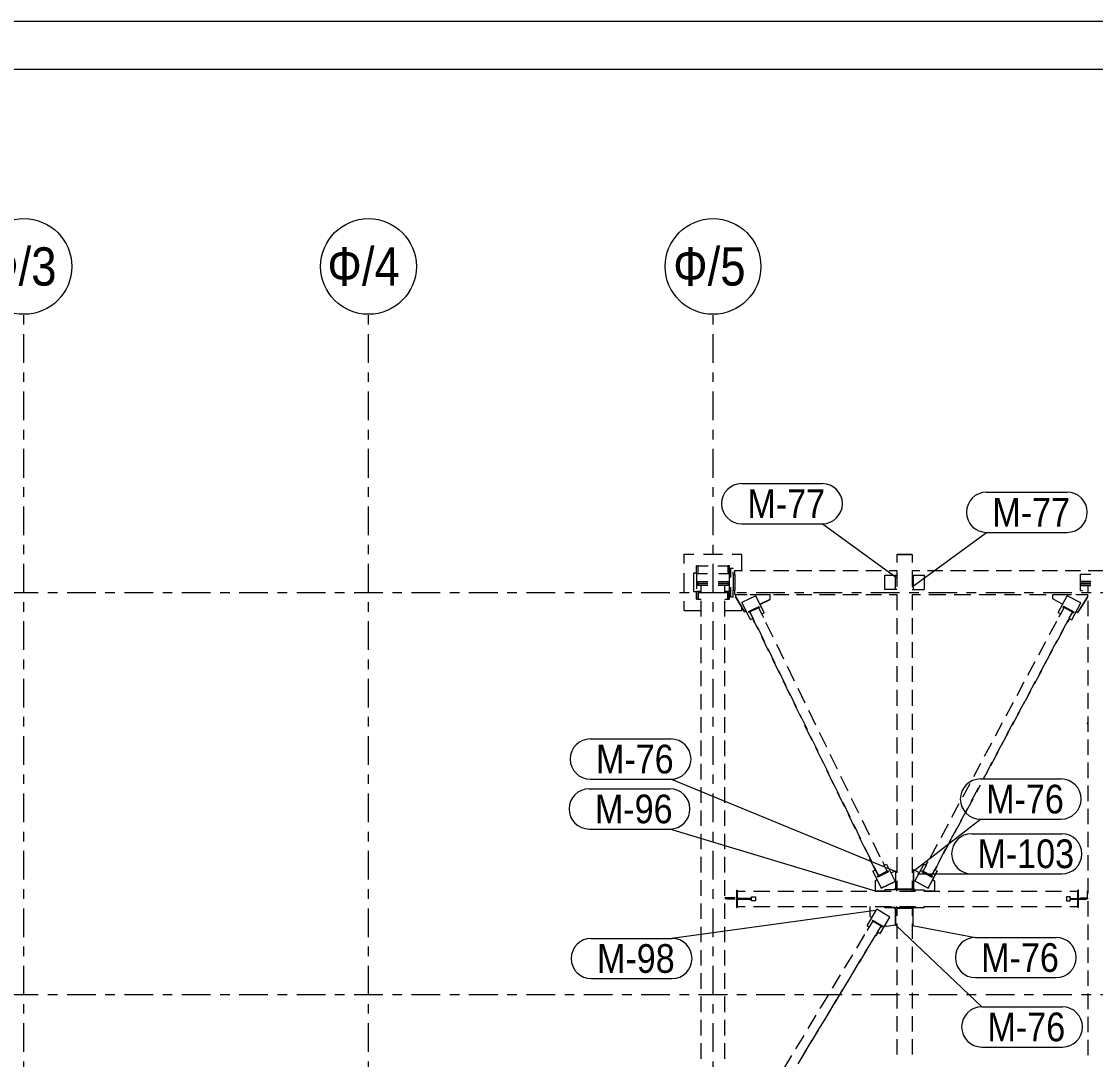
# Model space of a CAD drawing. Header units: millimetres. Extents: x -59 to 782, y -222 to 372.
# Drawn here: x 89.7 to 202, y 263.2 to 371.7 of the extents above; entities that cross this region are included whole.
import ezdxf

# ---------------------------------------------------------------- set-up
doc = ezdxf.new("R2010")
doc.units = ezdxf.units.MM
doc.linetypes.add('XKITLINE00', pattern=[0])
doc.linetypes.add('XKITLINE03', pattern=[6, 3, -1, 1, -1])
for name, color, linetype, lineweight in [('DrawingSheet', 5, 'Continuous', 0), ('Part', 2, 'Continuous', 0), ('PartMark', 3, 'Continuous', 0), ('S-GRID', 1, 'Continuous', 0)]:
    doc.layers.add(name, color=color, linetype=linetype, lineweight=lineweight)
doc.styles.add('GOST type A', font='ARIAL.TTF')

msp = doc.modelspace()

# ---------------------------------------------------------------- linework, layer by layer
at = {"layer": 'DrawingSheet', "linetype": 'XKITLINE00', "lineweight": 0}
for p, q in [((781.85, 371.67), (-59.15, 371.67)), ((776.85, 366.67), (-39.15, 366.67))]:
    msp.add_line(p, q, dxfattribs=at)
at = {"layer": 'Part', "linetype": 'XKITLINE00', "lineweight": 0}
for p, q in [((159, 315.02), (159, 316)), ((159, 316), (160, 316)), ((161, 316), (163, 316)), ((164, 316), (165, 316)), ((165, 314.31), (165, 316)), ((181.2, 315.97), (182.8, 315.97)), ((181.2, 315.97), (181.2, 315.14)), ((181.24, 315.98), (181.24, 316.01)), ((181.24, 316.01), (182.76, 316.01)), ((181.24, 315.97), (181.24, 316.01)), ((181.24, 315.97), (181.24, 315.98)), ((182.76, 315.97), (182.76, 316.01)), ((182.8, 315.97), (182.8, 315.14)), ((160.44, 314.8), (160.29, 314.8)), ((160.29, 313.96), (160.29, 314.8)), ((160.44, 313.96), (160.44, 314.8)), ((160.45, 313.96), (160.45, 314.8)), ((160.45, 314.8), (161.48, 314.8)), ((162.52, 314.8), (163.55, 314.8)), ((163.55, 314.8), (163.55, 313.96)), ((163.71, 314.8), (163.56, 314.8)), ((163.56, 314.8), (163.56, 313.96)), ((163.71, 313.96), (163.71, 314.8)), ((163.82, 314.56), (163.82, 313.56)), ((163.82, 314.56), (164.12, 314.56)), ((164.28, 314.31), (165.09, 314.31)), ((164.28, 313.86), (164.28, 314.31)), ((165.89, 314.31), (167.5, 314.31)), ((168.31, 314.31), (169.92, 314.31)), ((170.73, 314.31), (172.34, 314.31)), ((173.14, 314.31), (174.75, 314.31)), ((175.56, 314.31), (177.17, 314.31)), ((177.98, 314.31), (179.59, 314.31)), ((180.4, 314.31), (181.2, 314.31)), ((181.2, 314.31), (181.2, 312.64)), ((182.8, 314.31), (183.6, 314.31)), ((182.8, 314.31), (182.8, 312.64)), ((184.4, 314.31), (186, 314.31)), ((186.8, 314.31), (188.4, 314.31)), ((189.2, 314.31), (190.8, 314.31)), ((191.6, 314.31), (193.2, 314.31)), ((194, 314.31), (195.6, 314.31)), ((196.4, 314.31), (198, 314.31)), ((198.8, 314.31), (200.4, 314.31)), ((201.2, 314.31), (202.8, 314.31)), ((159, 312.08), (159, 314.04)), ((159.99, 314.06), (160.29, 314.06)), ((159.99, 312.06), (159.99, 314.06)), ((161.43, 313.96), (160.29, 313.96)), ((160.29, 313.96), (160.29, 312.37)), ((160.4, 312.98), (160.4, 313.14)), ((160.4, 313.14), (161.47, 313.14)), ((162.53, 313.14), (163.6, 313.14)), ((163.71, 313.96), (162.57, 313.96)), ((163.6, 312.98), (163.6, 313.14)), ((163.71, 314.06), (163.82, 314.06)), ((163.71, 312.16), (163.71, 313.96)), ((164.12, 313.86), (164.12, 314.15)), ((164.12, 313.86), (164.12, 312.26)), ((164.12, 313.86), (164.28, 313.86)), ((164.28, 313.86), (164.28, 312.26)), ((179.95, 312.31), (179.95, 313.81)), ((179.95, 313.81), (181.2, 313.81)), ((181.08, 312.31), (181.08, 313.81)), ((182.8, 313.81), (182.92, 313.81)), ((182.92, 313.81), (182.92, 312.31)), ((182.92, 313.81), (184.05, 313.81)), ((184.05, 313.81), (184.05, 312.31)), ((200.4, 313.91), (201.47, 313.91)), ((200.4, 313.14), (200.4, 313.91)), ((200.4, 312.98), (200.4, 313.14)), ((201.47, 313.14), (200.4, 313.14)), ((160.29, 312.06), (159.99, 312.06)), ((160.29, 312.16), (160.75, 312.16)), ((160.29, 311.32), (160.29, 312.16)), ((160.4, 312.98), (161.47, 312.98)), ((161.47, 312.9), (160.4, 312.9)), ((160.4, 312.9), (160.4, 312.74)), ((161.47, 312.74), (160.4, 312.74)), ((160.44, 311.32), (160.44, 312.16)), ((160.45, 312.16), (160.45, 311.32)), ((160.75, 311.93), (160.75, 312.74)), ((162.53, 312.98), (163.6, 312.98)), ((163.6, 312.9), (162.53, 312.9)), ((163.6, 312.74), (162.53, 312.74)), ((163.25, 311.93), (163.25, 312.74)), ((163.25, 312.16), (163.71, 312.16)), ((163.55, 311.32), (163.55, 312.16)), ((163.56, 312.16), (163.56, 311.32)), ((163.6, 312.9), (163.6, 312.74)), ((163.71, 311.32), (163.71, 312.16)), ((163.71, 312.06), (163.82, 312.06)), ((163.82, 312.56), (163.82, 311.56)), ((164.12, 311.56), (164.12, 312.26)), ((164.12, 312.26), (164.28, 312.26)), ((164.28, 311.81), (164.28, 312.26)), ((181.2, 312.31), (179.95, 312.31)), ((182.8, 312.31), (182.92, 312.31)), ((182.92, 312.31), (184.05, 312.31)), ((201.47, 312.98), (200.4, 312.98)), ((200.4, 312.9), (200.4, 312.98)), ((200.4, 312.74), (200.4, 312.9)), ((200.4, 312.9), (201.47, 312.9)), ((200.4, 312.74), (201.47, 312.74)), ((200.4, 312.21), (200.4, 312.74)), ((200.4, 312.21), (200.61, 312.21)), ((201.2, 311.94), (201.2, 312.74)), ((159, 310.12), (159, 311.1)), ((160.29, 311.32), (160.44, 311.32)), ((160.45, 311.32), (160.75, 311.32)), ((160.75, 309.5), (160.75, 311.12)), ((163.25, 311.32), (163.55, 311.32)), ((163.25, 309.5), (163.25, 311.12)), ((163.56, 311.32), (163.71, 311.32)), ((163.82, 311.56), (164.12, 311.56)), ((164.28, 311.81), (165.09, 311.81)), ((164.39, 311.51), (164.39, 311.81)), ((164.39, 311.81), (165.58, 311.81)), ((164.39, 311.51), (165.28, 309.97)), ((164.39, 311.51), (164.39, 311.51)), ((165.28, 309.98), (164.39, 311.51)), ((166.46, 311.67), (165.02, 310.97)), ((165.9, 309.18), (165.02, 310.97)), ((165.02, 310.97), (165.02, 310.96)), ((165.9, 309.17), (165.02, 310.96)), ((165.89, 311.81), (167.5, 311.81)), ((167.33, 309.87), (166.46, 311.67)), ((166.78, 311.81), (167.98, 311.81)), ((166.9, 310.77), (167.98, 311.29)), ((166.9, 310.76), (167.98, 311.28)), ((167.98, 311.29), (167.98, 311.81)), ((167.98, 311.28), (167.98, 311.29)), ((168.31, 311.81), (169.92, 311.81)), ((170.73, 311.81), (172.34, 311.81)), ((173.14, 311.81), (174.75, 311.81)), ((175.56, 311.81), (177.17, 311.81)), ((177.98, 311.81), (179.59, 311.81)), ((180.4, 311.81), (181.2, 311.81)), ((181.2, 311.81), (181.2, 310.15)), ((182.8, 311.81), (183.68, 311.81)), ((182.8, 311.81), (182.8, 310.15)), ((184.55, 311.81), (186.31, 311.81)), ((187.18, 311.81), (188.93, 311.81)), ((189.81, 311.81), (191.56, 311.81)), ((192.44, 311.81), (194.19, 311.81)), ((195.07, 311.81), (196.82, 311.81)), ((197.49, 311.35), (197.49, 311.81)), ((197.49, 311.81), (198.7, 311.81)), ((197.49, 311.34), (197.49, 311.35)), ((197.49, 311.35), (198.54, 310.78)), ((197.49, 311.34), (198.54, 310.78)), ((197.7, 311.81), (199.45, 311.81)), ((198.07, 309.91), (199.02, 311.67)), ((200.43, 310.92), (199.02, 311.67)), ((199.49, 309.16), (200.43, 310.92)), ((199.49, 309.15), (200.43, 310.91)), ((199.92, 311.81), (201.14, 311.81)), ((200.13, 309.93), (201.14, 311.51)), ((201.14, 311.51), (200.13, 309.94)), ((200.32, 311.81), (201.2, 311.81)), ((200.43, 310.91), (200.43, 310.92)), ((201.14, 311.81), (201.14, 311.51)), ((201.14, 311.51), (201.14, 311.51)), ((201.2, 309.52), (201.2, 311.13)), ((159, 310.12), (160.75, 310.12)), ((163.25, 310.12), (165, 310.12)), ((165, 310.12), (165, 310.45)), ((165.28, 309.98), (165.46, 310.07)), ((165.28, 309.97), (165.46, 310.06)), ((165.28, 309.97), (165.28, 309.98)), ((165.72, 310.02), (166.81, 310.54)), ((165.72, 310.02), (165.72, 309.98)), ((165.72, 310.02), (165.76, 309.94)), ((165.72, 309.98), (165.76, 309.91)), ((165.76, 309.94), (166.84, 310.47)), ((165.76, 309.91), (165.85, 309.95)), ((165.76, 309.91), (165.76, 309.94)), ((165.85, 309.98), (166.75, 310.42)), ((165.85, 309.95), (165.85, 309.98)), ((165.85, 309.98), (166.22, 309.22)), ((166.16, 309.31), (165.85, 309.95)), ((166.75, 310.42), (167.12, 309.65)), ((166.76, 310.39), (166.84, 310.43)), ((166.81, 310.54), (166.84, 310.47)), ((166.84, 310.47), (166.84, 310.43)), ((167.07, 309.76), (167.1, 309.77)), ((167.28, 309.41), (167.1, 309.77)), ((167.11, 309.76), (167.33, 309.87)), ((167.11, 309.76), (167.33, 309.87)), ((167.33, 309.87), (167.33, 309.87)), ((198.07, 309.91), (198.3, 309.79)), ((198.07, 309.9), (198.07, 309.91)), ((198.07, 309.9), (198.3, 309.78)), ((198.3, 309.8), (198.12, 309.44)), ((198.3, 309.72), (198.68, 310.43)), ((198.3, 309.8), (198.33, 309.78)), ((198.62, 310.56), (198.59, 310.49)), ((198.59, 310.49), (199.65, 309.92)), ((198.59, 310.45), (198.59, 310.49)), ((198.59, 310.45), (198.67, 310.41)), ((198.62, 310.56), (199.69, 309.99)), ((199.56, 309.96), (198.68, 310.43)), ((199.23, 309.31), (199.56, 309.93)), ((199.48, 309.81), (199.56, 309.96)), ((199.56, 309.93), (199.56, 309.96)), ((199.56, 309.93), (199.65, 309.88)), ((199.65, 309.92), (199.69, 309.99)), ((199.65, 309.88), (199.69, 309.95)), ((199.65, 309.92), (199.65, 309.88)), ((199.69, 309.99), (199.69, 309.95)), ((199.95, 310.03), (200.13, 309.93)), ((199.96, 310.03), (200.13, 309.94)), ((200.13, 309.93), (200.13, 309.94)), ((160.75, 307.07), (160.75, 308.69)), ((163.25, 307.07), (163.25, 308.69)), ((165.9, 309.18), (166.13, 309.29)), ((165.9, 309.17), (166.13, 309.28)), ((165.9, 309.17), (165.9, 309.18)), ((166.13, 309.3), (166.17, 309.32)), ((166.13, 309.3), (166.3, 308.94)), ((166.13, 309.27), (166.13, 309.3)), ((166.13, 309.27), (166.3, 308.91)), ((166.34, 308.96), (166.17, 309.32)), ((166.3, 308.94), (166.34, 308.96)), ((166.3, 308.91), (166.3, 308.94)), ((166.3, 308.91), (166.34, 308.93)), ((166.71, 308.15), (166.33, 308.93)), ((166.34, 308.93), (166.34, 308.96)), ((167.25, 309.4), (167.28, 309.41)), ((167.26, 309.38), (167.28, 309.39)), ((167.28, 309.39), (167.28, 309.41)), ((167.5, 308.89), (168.24, 307.36)), ((181.2, 309.31), (181.2, 307.65)), ((182.8, 309.31), (182.8, 307.65)), ((197.17, 307.6), (197.92, 309.02)), ((198.12, 309.44), (198.12, 309.42)), ((198.12, 309.44), (198.14, 309.43)), ((198.12, 309.42), (198.13, 309.41)), ((198.35, 307.69), (199.1, 309.1)), ((198.99, 308.84), (199.04, 308.92)), ((199.22, 309.31), (199.03, 308.96)), ((199.03, 308.96), (199.03, 308.93)), ((199.03, 308.96), (199.07, 308.94)), ((199.03, 308.93), (199.07, 308.91)), ((199.07, 308.94), (199.26, 309.29)), ((199.26, 309.26), (199.07, 308.91)), ((199.07, 308.91), (199.07, 308.94)), ((199.22, 309.31), (199.26, 309.29)), ((199.26, 309.29), (199.26, 309.26)), ((199.26, 309.28), (199.49, 309.16)), ((199.26, 309.27), (199.49, 309.15)), ((199.49, 309.15), (199.49, 309.16)), ((201.2, 307.11), (201.2, 308.72)), ((166.6, 308.45), (167.34, 306.92)), ((197.86, 306.71), (198.61, 308.13)), ((167.84, 305.83), (167.09, 307.38)), ((168.62, 306.59), (169.36, 305.06)), ((181.2, 306.82), (181.2, 305.16)), ((182.8, 306.82), (182.8, 305.16)), ((196.03, 305.49), (196.79, 306.9)), ((197.21, 305.57), (197.97, 306.98)), ((160.75, 304.63), (160.75, 306.26)), ((163.25, 304.63), (163.25, 306.26)), ((167.72, 306.15), (168.46, 304.62)), ((196.72, 304.58), (197.48, 306)), ((201.2, 304.69), (201.2, 306.3)), ((168.97, 303.51), (168.22, 305.06)), ((169.74, 304.29), (170.48, 302.76)), ((181.2, 304.32), (181.2, 302.66)), ((182.8, 304.32), (182.8, 302.66)), ((194.9, 303.37), (195.66, 304.78)), ((196.08, 303.45), (196.84, 304.87)), ((160.75, 302.2), (160.75, 303.82)), ((163.25, 302.2), (163.25, 303.82)), ((168.84, 303.86), (169.58, 302.33)), ((195.58, 302.45), (196.34, 303.87)), ((201.2, 302.28), (201.2, 303.89)), ((170.1, 301.19), (169.35, 302.74)), ((170.86, 302), (171.6, 300.47)), ((193.77, 301.25), (194.52, 302.66)), ((194.95, 301.33), (195.7, 302.75)), ((160.75, 299.77), (160.75, 301.39)), ((163.25, 299.77), (163.25, 301.39)), ((169.96, 301.56), (170.7, 300.03)), ((181.2, 301.83), (181.2, 300.16)), ((182.8, 301.83), (182.8, 300.16)), ((194.44, 300.32), (195.2, 301.74)), ((201.2, 299.86), (201.2, 301.47)), ((171.24, 298.87), (170.48, 300.42)), ((171.97, 299.7), (172.72, 298.17)), ((192.64, 299.13), (193.39, 300.54)), ((193.82, 299.21), (194.57, 300.63)), ((160.75, 297.34), (160.75, 298.96)), ((163.25, 297.34), (163.25, 298.96)), ((171.08, 299.26), (171.82, 297.73)), ((181.2, 299.33), (181.2, 297.67)), ((182.8, 299.33), (182.8, 297.67)), ((193.3, 298.18), (194.06, 299.61)), ((201.2, 297.45), (201.2, 299.06)), ((172.37, 296.55), (171.61, 298.1)), ((173.09, 297.4), (173.84, 295.87)), ((191.5, 297.01), (192.26, 298.42)), ((192.16, 296.05), (192.92, 297.47)), ((192.68, 297.1), (193.44, 298.51)), ((201.1, 298.4), (201.2, 298.4)), ((201.1, 298.4), (201.1, 298.32)), ((201.1, 298.32), (201.2, 298.32)), ((160.75, 294.91), (160.75, 296.53)), ((163.25, 294.91), (163.25, 296.53)), ((172.19, 296.97), (172.94, 295.44)), ((181.2, 296.84), (181.2, 295.17)), ((182.8, 296.84), (182.8, 295.17)), ((190.37, 294.89), (191.12, 296.3)), ((191.55, 294.98), (192.3, 296.39)), ((201.2, 295.04), (201.2, 296.65)), ((173.5, 294.23), (172.74, 295.77)), ((191.02, 293.92), (191.78, 295.34)), ((160.75, 292.48), (160.75, 294.1)), ((163.25, 292.48), (163.25, 294.1)), ((173.31, 294.67), (174.06, 293.14)), ((174.21, 295.11), (174.96, 293.58)), ((181.2, 294.34), (181.2, 292.68)), ((182.8, 294.34), (182.8, 292.68)), ((189.24, 292.77), (189.99, 294.18)), ((190.42, 292.86), (191.17, 294.27)), ((201.2, 292.62), (201.2, 294.23)), ((174.63, 291.9), (173.88, 293.45)), ((190.27, 292.52), (190.64, 293.21)), ((174.43, 292.37), (175.18, 290.84)), ((175.33, 292.81), (176.08, 291.28)), ((181.2, 291.85), (181.2, 290.18)), ((182.8, 291.85), (182.8, 290.18)), ((188.1, 290.65), (188.86, 292.06)), ((189.55, 291.17), (189.94, 291.9)), ((201.2, 290.21), (201.2, 291.82)), ((160.75, 290.04), (160.75, 291.66)), ((163.25, 290.04), (163.25, 291.66)), ((175.76, 289.58), (175.01, 291.13)), ((188.99, 290.18), (189.74, 291.59)), ((175.55, 290.08), (176.3, 288.55)), ((176.45, 290.51), (177.2, 288.98)), ((186.97, 288.53), (187.73, 289.94)), ((188.41, 289.04), (189.17, 290.46)), ((160.75, 287.61), (160.75, 289.23)), ((163.25, 287.61), (163.25, 289.23)), ((176.89, 287.26), (176.14, 288.81)), ((181.2, 289.35), (181.2, 287.69)), ((182.8, 289.35), (182.8, 287.69)), ((187.85, 288.06), (188.61, 289.47)), ((201.2, 287.79), (201.2, 289.4)), ((176.67, 287.78), (177.42, 286.25)), ((177.57, 288.22), (178.32, 286.69)), ((185.84, 286.41), (186.59, 287.83)), ((186.72, 285.94), (187.48, 287.36)), ((187.27, 286.91), (188.03, 288.33)), ((160.75, 285.18), (160.75, 286.8)), ((163.25, 285.18), (163.25, 286.8)), ((178.03, 284.94), (177.27, 286.49)), ((181.2, 286.85), (181.2, 285.19)), ((182.8, 286.85), (182.8, 285.19)), ((186.13, 284.78), (186.89, 286.2)), ((201.2, 285.38), (201.2, 286.99)), ((177.79, 285.48), (178.54, 283.95)), ((178.69, 285.92), (179.44, 284.39)), ((184.7, 284.29), (185.46, 285.71)), ((185.59, 283.82), (186.34, 285.24)), ((160.75, 282.75), (160.75, 284.37)), ((163.25, 282.75), (163.25, 284.37)), ((178.78, 283.39), (178.4, 284.17)), ((181.2, 284.36), (181.2, 282.7)), ((182.8, 284.36), (182.8, 282.7)), ((185.37, 283.36), (185.75, 284.07)), ((201.2, 282.96), (201.2, 284.57)), ((178.7, 282.9), (178.97, 283.03)), ((178.7, 282.9), (178.7, 282.9)), ((178.7, 282.9), (179.58, 281.1)), ((178.7, 282.9), (179.58, 281.11)), ((178.8, 283.4), (178.76, 283.38)), ((178.76, 283.36), (178.76, 283.38)), ((178.76, 283.38), (178.94, 283.03)), ((178.93, 283.01), (178.76, 283.36)), ((178.97, 283.04), (178.8, 283.4)), ((178.91, 283.19), (179.29, 282.42)), ((178.97, 283.04), (178.94, 283.03)), ((178.94, 283.03), (178.94, 283.02)), ((178.97, 283.03), (178.97, 283.04)), ((179.27, 282.42), (178.97, 283.03)), ((180.28, 282.91), (179.19, 282.38)), ((180.32, 282.83), (179.23, 282.31)), ((179.73, 283.86), (179.7, 283.84)), ((179.91, 283.5), (179.73, 283.86)), ((179.81, 283.62), (180.18, 282.86)), ((179.88, 283.48), (180.14, 283.6)), ((179.91, 283.5), (179.88, 283.48)), ((179.91, 283.49), (179.91, 283.5)), ((180.14, 283.6), (181.02, 281.81)), ((180.32, 282.83), (180.28, 282.91)), ((180.32, 282.8), (180.32, 282.83)), ((180.58, 282.7), (181.06, 282.93)), ((181.06, 282.93), (181.06, 281.1)), ((182.94, 283.06), (182.94, 281.09)), ((182.94, 283.06), (183.55, 282.74)), ((184.02, 283.62), (183.08, 281.86)), ((183.82, 282.86), (183.85, 282.93)), ((184.88, 282.29), (183.82, 282.86)), ((183.82, 282.86), (183.82, 282.82)), ((183.82, 282.82), (184.88, 282.26)), ((184.92, 282.36), (183.85, 282.93)), ((183.95, 282.88), (184.33, 283.59)), ((184.02, 283.62), (184.27, 283.49)), ((184.25, 283.51), (184.44, 283.86)), ((184.28, 283.49), (184.25, 283.51)), ((184.25, 283.5), (184.25, 283.51)), ((184.44, 283.86), (184.47, 283.85)), ((184.49, 281.11), (185.43, 282.87)), ((184.49, 281.1), (185.43, 282.86)), ((184.83, 282.41), (185.21, 283.12)), ((184.84, 282.4), (185.17, 283.01)), ((185.17, 283.02), (185.36, 283.37)), ((185.2, 283), (185.17, 283.02)), ((185.17, 283.01), (185.17, 283.02)), ((185.17, 283.01), (185.43, 282.87)), ((185.39, 283.35), (185.2, 283)), ((185.2, 282.99), (185.2, 283)), ((185.21, 282.99), (185.39, 283.33)), ((185.36, 283.37), (185.39, 283.35)), ((185.39, 283.33), (185.39, 283.35)), ((185.43, 282.87), (185.43, 282.86)), ((160.75, 280.32), (160.75, 281.94)), ((163.25, 280.32), (163.25, 281.94)), ((178.96, 281.91), (179.14, 282)), ((178.96, 280.81), (178.96, 281.91)), ((179.23, 282.31), (179.19, 282.38)), ((179.19, 282.38), (179.19, 282.34)), ((179.23, 282.27), (179.19, 282.34)), ((180.32, 282.8), (179.23, 282.27)), ((179.23, 282.31), (179.23, 282.27)), ((179.58, 281.11), (181.02, 281.81)), ((181.02, 281.8), (179.58, 281.1)), ((181.02, 281.81), (181.02, 281.8)), ((181.2, 282.8), (181.08, 282.8)), ((181.08, 282.8), (181.08, 280.92)), ((181.2, 281.86), (181.2, 281.03)), ((182.8, 282.8), (182.92, 282.8)), ((182.8, 281.86), (182.8, 281.03)), ((182.92, 282.8), (182.92, 280.92)), ((183.08, 281.86), (184.49, 281.11)), ((183.08, 281.85), (183.08, 281.86)), ((184.49, 281.1), (183.08, 281.85)), ((184.88, 282.29), (184.92, 282.36)), ((184.88, 282.26), (184.92, 282.33)), ((184.88, 282.26), (184.88, 282.29)), ((184.92, 282.33), (184.92, 282.36)), ((184.96, 281.98), (185.14, 281.89)), ((185.14, 281.89), (185.14, 280.81)), ((201.2, 280.55), (201.2, 282.16)), ((164.45, 280.9), (164.45, 280.04)), ((164.45, 280.9), (164.53, 280.9)), ((164.53, 280.9), (164.53, 280.04)), ((164.53, 280.8), (165.37, 280.8)), ((166.22, 280.8), (167.92, 280.8)), ((168.76, 280.8), (170.46, 280.8)), ((171.31, 280.8), (173, 280.8)), ((173.85, 280.8), (175.54, 280.8)), ((176.39, 280.8), (178.08, 280.8)), ((178.93, 280.8), (180.63, 280.8)), ((178.96, 280.8), (178.96, 280.81)), ((179.95, 280.81), (178.96, 280.81)), ((179.58, 281.1), (179.58, 281.11)), ((180.9, 280.94), (179.95, 280.94)), ((179.95, 280.94), (179.95, 280.92)), ((181.08, 280.92), (179.95, 280.92)), ((179.95, 280.92), (179.95, 280.8)), ((181.06, 281.1), (180.9, 280.94)), ((181.2, 281.04), (182.79, 281.04)), ((181.2, 280.8), (181.2, 281.03)), ((181.24, 281.04), (181.24, 280.97)), ((181.24, 281.04), (182.76, 281.04)), ((181.24, 281), (182.76, 281)), ((181.24, 280.97), (182.76, 280.97)), ((181.47, 280.8), (183.17, 280.8)), ((182.76, 280.97), (182.76, 281.04)), ((182.8, 280.8), (182.8, 281.03)), ((182.92, 280.92), (184.05, 280.92)), ((183.1, 280.95), (182.94, 281.11)), ((182.94, 281.09), (183.1, 280.93)), ((183.1, 280.93), (183.1, 280.95)), ((183.1, 280.95), (184.05, 280.95)), ((183.1, 280.93), (184.05, 280.93)), ((184.02, 280.8), (185.71, 280.8)), ((184.05, 280.92), (184.05, 280.95)), ((184.05, 280.92), (184.05, 280.8)), ((185.14, 280.81), (184.05, 280.81)), ((184.49, 281.11), (184.49, 281.1)), ((185.14, 280.8), (185.14, 280.81)), ((186.56, 280.8), (188.25, 280.8)), ((189.1, 280.8), (190.8, 280.8)), ((191.64, 280.8), (193.34, 280.8)), ((194.19, 280.8), (195.88, 280.8)), ((196.73, 280.8), (198.42, 280.8)), ((199.27, 280.8), (200.12, 280.8)), ((200.2, 280.9), (200.12, 280.9)), ((200.12, 280.04), (200.12, 280.9)), ((200.2, 280.04), (200.2, 280.9)), ((201.13, 280.11), (201.13, 280.84)), ((201.13, 280.84), (201.2, 280.84)), ((160.75, 277.89), (160.75, 279.51)), ((163.25, 280.12), (164.25, 280.12)), ((163.25, 280.04), (163.45, 280.04)), ((163.25, 277.89), (163.25, 279.51)), ((164.31, 280.04), (163.45, 280.04)), ((163.45, 279.96), (163.45, 280.04)), ((164.31, 279.96), (163.45, 279.96)), ((164.25, 280.12), (164.25, 280.04)), ((164.45, 280.04), (164.53, 280.04)), ((164.45, 279.96), (164.45, 279.1)), ((164.45, 279.96), (164.53, 279.96)), ((164.53, 280.05), (166.03, 280.05)), ((164.53, 279.96), (164.53, 279.1)), ((164.53, 279.95), (166.03, 279.95)), ((166.03, 280.04), (165.17, 280.04)), ((166.03, 279.96), (165.17, 279.96)), ((166.03, 280.2), (166.43, 280.2)), ((166.03, 280.04), (166.03, 280.2)), ((166.03, 279.96), (166.03, 280.04)), ((166.03, 279.8), (166.03, 279.96)), ((166.43, 279.8), (166.03, 279.8)), ((166.43, 280.2), (166.43, 279.8)), ((199.32, 280.2), (198.92, 280.2)), ((198.92, 280.2), (198.92, 279.8)), ((198.92, 279.8), (199.32, 279.8)), ((199.32, 280.04), (199.32, 280.2)), ((199.32, 280.05), (199.41, 280.05)), ((199.32, 280.04), (199.32, 279.96)), ((199.32, 280.04), (201, 280.04)), ((199.32, 279.96), (201, 279.96)), ((199.32, 279.8), (199.32, 279.96)), ((199.4, 279.95), (200.12, 279.95)), ((200.2, 280.04), (200.12, 280.04)), ((200.2, 279.96), (200.12, 279.96)), ((200.12, 279.1), (200.12, 279.96)), ((200.2, 279.1), (200.2, 279.96)), ((200.4, 280.04), (200.4, 280.11)), ((200.4, 280.11), (201.13, 280.11)), ((201, 280.04), (201, 279.96)), ((201, 280.04), (201.2, 280.04)), ((201.2, 278.14), (201.2, 279.75)), ((164.45, 279.1), (164.53, 279.1)), ((164.53, 279.2), (165.37, 279.2)), ((166.22, 279.2), (167.92, 279.2)), ((168.76, 279.2), (170.46, 279.2)), ((171.31, 279.2), (173, 279.2)), ((173.85, 279.2), (175.54, 279.2)), ((176.39, 279.2), (178.08, 279.2)), ((178.09, 277.19), (179.12, 278.9)), ((178.43, 278.15), (178.43, 279.2)), ((178.93, 279.2), (180.63, 279.2)), ((180.49, 278.08), (179.12, 278.9)), ((179.95, 279.08), (179.95, 279.2)), ((179.95, 279.06), (179.95, 279.08)), ((181.08, 279.08), (179.95, 279.08)), ((180.9, 279.06), (179.95, 279.06)), ((180.9, 279.06), (179.95, 279.06)), ((181.06, 278.9), (180.9, 279.06)), ((180.9, 279.06), (180.9, 279.06)), ((181.06, 278.9), (180.9, 279.06)), ((181.06, 278.9), (181.06, 278.9)), ((181.06, 278.9), (181.06, 277.26)), ((181.08, 277.2), (181.08, 279.08)), ((181.2, 279.02), (181.2, 279.2)), ((181.2, 279.02), (182.8, 279.02)), ((181.2, 279.02), (181.2, 278.21)), ((182.76, 279.06), (181.24, 279.06)), ((181.24, 279.06), (181.24, 279.02)), ((181.47, 279.2), (183.17, 279.2)), ((182.76, 279.02), (182.76, 279.06)), ((182.8, 279.02), (182.8, 279.2)), ((182.8, 279.02), (182.8, 278.21)), ((182.92, 277.2), (182.92, 279.08)), ((182.92, 279.08), (184.05, 279.08)), ((184.02, 279.2), (185.71, 279.2)), ((184.05, 279.08), (184.05, 279.2)), ((186.56, 279.2), (188.25, 279.2)), ((189.1, 279.2), (190.8, 279.2)), ((191.64, 279.2), (193.34, 279.2)), ((194.19, 279.2), (195.88, 279.2)), ((196.73, 279.2), (198.42, 279.2)), ((199.27, 279.2), (200.12, 279.2)), ((200.2, 279.1), (200.12, 279.1)), ((178.29, 276.96), (178.72, 277.66)), ((178.43, 278.15), (178.43, 278.15)), ((178.43, 278.15), (178.6, 278.05)), ((178.43, 278.15), (178.6, 278.04)), ((178.67, 277.78), (178.63, 277.71)), ((178.63, 277.71), (179.66, 277.09)), ((178.63, 277.7), (178.63, 277.71)), ((178.63, 277.7), (178.71, 277.65)), ((178.67, 277.78), (179.7, 277.16)), ((179.57, 277.14), (178.72, 277.66)), ((179.46, 276.36), (180.49, 278.08)), ((179.46, 276.36), (180.49, 278.07)), ((179.97, 277.22), (180.14, 277.11)), ((179.97, 277.22), (180.14, 277.11)), ((181.06, 277.26), (180.14, 277.11)), ((181.06, 277.26), (180.14, 277.11)), ((180.49, 278.07), (180.49, 278.08)), ((181.06, 277.26), (181.06, 277.26)), ((181.2, 277.2), (181.08, 277.2)), ((181.2, 277.41), (181.2, 275.8)), ((182.8, 277.41), (182.8, 275.8)), ((182.8, 277.2), (182.92, 277.2)), ((201.2, 275.72), (201.2, 277.33)), ((160.75, 275.45), (160.75, 277.07)), ((163.25, 275.45), (163.25, 277.07)), ((177.02, 274.85), (177.87, 276.26)), ((178.09, 277.19), (178.31, 277.06)), ((178.09, 277.19), (178.09, 277.19)), ((178.09, 277.19), (178.31, 277.06)), ((178.31, 277.06), (178.1, 276.72)), ((178.1, 276.72), (178.1, 276.71)), ((178.1, 276.72), (178.13, 276.7)), ((178.1, 276.71), (178.13, 276.69)), ((178.31, 277.06), (178.34, 277.04)), ((178.57, 275.46), (178.99, 276.17)), ((179.2, 276.52), (178.99, 276.18)), ((178.99, 276.18), (178.99, 276.17)), ((178.99, 276.18), (179.03, 276.16)), ((178.99, 276.17), (179.03, 276.15)), ((179.03, 276.16), (179.23, 276.5)), ((179.23, 276.49), (179.03, 276.15)), ((179.03, 276.15), (179.03, 276.16)), ((179.15, 276.44), (179.57, 277.14)), ((179.17, 276.48), (179.17, 276.48)), ((179.19, 276.52), (179.2, 276.52)), ((179.2, 276.52), (179.57, 277.13)), ((179.2, 276.52), (179.23, 276.5)), ((179.2, 276.52), (179.2, 276.52)), ((179.23, 276.5), (179.23, 276.49)), ((179.23, 276.5), (179.46, 276.36)), ((179.23, 276.5), (179.46, 276.36)), ((179.46, 276.36), (179.46, 276.36)), ((179.57, 277.13), (179.57, 277.14)), ((179.57, 277.14), (179.66, 277.08)), ((179.66, 277.09), (179.7, 277.16)), ((179.66, 277.08), (179.7, 277.15)), ((179.66, 277.09), (179.66, 277.08)), ((179.7, 277.16), (179.7, 277.15)), ((180.14, 277.11), (180.14, 277.11)), ((177.88, 274.34), (178.72, 275.74)), ((181.2, 274.99), (181.2, 273.38)), ((182.8, 274.99), (182.8, 273.38)), ((160.75, 273.02), (160.75, 274.64)), ((163.25, 273.02), (163.25, 274.64)), ((175.75, 272.75), (176.6, 274.15)), ((177.29, 273.34), (178.14, 274.76)), ((201.2, 273.31), (201.2, 274.92)), ((176.61, 272.23), (177.45, 273.64)), ((160.75, 270.59), (160.75, 272.21)), ((163.25, 270.59), (163.25, 272.21)), ((174.48, 270.65), (175.33, 272.05)), ((176.01, 271.22), (176.86, 272.64)), ((181.2, 272.58), (181.2, 270.97)), ((182.8, 272.58), (182.8, 270.97)), ((201.2, 270.89), (201.2, 272.5)), ((174.72, 269.1), (175.58, 270.51)), ((175.34, 270.13), (176.18, 271.53)), ((160.75, 268.16), (160.75, 269.78)), ((163.25, 268.16), (163.25, 269.78)), ((173.21, 268.54), (174.06, 269.94)), ((174.06, 268.02), (174.91, 269.43)), ((181.2, 270.16), (181.2, 268.55)), ((182.8, 270.16), (182.8, 268.55)), ((201.2, 268.48), (201.2, 270.09)), ((173.44, 266.98), (174.3, 268.39)), ((160.75, 265.73), (160.75, 267.35)), ((163.25, 265.73), (163.25, 267.35)), ((171.94, 266.44), (172.78, 267.84)), ((172.79, 265.92), (173.64, 267.32)), ((181.2, 267.75), (181.2, 266.14)), ((182.8, 267.75), (182.8, 266.14)), ((201.2, 266.06), (201.2, 267.67)), ((172.16, 264.86), (173.02, 266.27)), ((160.75, 263.29), (160.75, 264.92)), ((163.25, 263.29), (163.25, 264.92)), ((170.67, 264.33), (171.51, 265.73)), ((171.52, 263.82), (172.37, 265.22)), ((181.2, 265.33), (181.2, 263.72)), ((182.8, 265.33), (182.8, 263.72)), ((201.2, 263.65), (201.2, 265.26)), ((170.88, 262.74), (171.74, 264.15)), ((169.4, 262.23), (170.24, 263.63))]:
    msp.add_line(p, q, dxfattribs=at)
at = {"layer": 'PartMark', "linetype": 'XKITLINE00', "lineweight": 0}
for p, q in [((164.99, 323.38), (173.42, 323.38)), ((190.58, 322.49), (199.01, 322.49)), ((164.99, 319.18), (173.42, 319.18)), ((181.2, 313.51), (173.42, 319.18)), ((182.81, 312.61), (190.58, 318.29)), ((190.58, 318.29), (199.01, 318.29)), ((149.17, 296.7), (157.6, 296.7)), ((149.17, 292.5), (157.6, 292.5)), ((181.14, 282.8), (157.6, 292.5)), ((189.94, 292.52), (198.37, 292.52)), ((149.06, 291.49), (157.49, 291.49)), ((182.86, 282.8), (189.94, 288.32)), ((189.94, 288.32), (198.37, 288.32)), ((149.06, 287.29), (157.49, 287.29)), ((178.97, 280.81), (157.49, 287.29)), ((189.03, 286.8), (198.44, 286.8)), ((183.38, 282.6), (189.03, 282.6)), ((189.03, 282.6), (198.44, 282.6)), ((178.96, 278.78), (157.71, 275.86)), ((181.14, 277.2), (190.08, 268.71)), ((182.86, 277.2), (189.42, 275.96)), ((149.28, 275.86), (157.71, 275.86)), ((189.42, 275.96), (197.85, 275.96)), ((149.28, 271.66), (157.71, 271.66)), ((189.42, 271.76), (197.85, 271.76)), ((190.08, 268.71), (198.51, 268.71)), ((190.08, 264.51), (198.51, 264.51))]:
    msp.add_line(p, q, dxfattribs=at)
for centre, start, end in [((164.99, 321.28), 90, 270), ((173.42, 321.28), 270, 90), ((190.58, 320.39), 90, 270), ((199.01, 320.39), 270, 90), ((149.17, 294.6), 90, 270), ((157.6, 294.6), 270, 90), ((189.94, 290.42), 90, 270), ((198.37, 290.42), 270, 90), ((149.06, 289.39), 90, 270), ((157.49, 289.39), 270, 90), ((189.03, 284.7), 90, 270), ((198.44, 284.7), 270, 90), ((149.28, 273.76), 90, 270), ((157.71, 273.76), 270, 90), ((189.42, 273.86), 90, 270), ((197.85, 273.86), 270, 90), ((190.08, 266.61), 90, 270), ((198.51, 266.61), 270, 90)]:
    msp.add_arc(centre, 2.1, start, end, dxfattribs=at)
at = {"layer": 'S-GRID', "linetype": 'XKITLINE03', "lineweight": 0}
for p, q in [((90, -30), (90, 341.07)), ((126, -30), (126, 341.07)), ((162, -30), (162, 341.07)), ((-25.5, 312), (766.2, 312)), ((-25.5, 270), (766.2, 270))]:
    msp.add_line(p, q, dxfattribs=at)
at = {"layer": 'S-GRID', "linetype": 'XKITLINE00', "lineweight": 0}
for centre in [(90, 346.07), (126, 346.07), (162, 346.07)]:
    msp.add_circle(centre, 5, dxfattribs=at)

# ---------------------------------------------------------------- texts
at = {"layer": 'PartMark', "style": 'GOST type A', "width": 0.85}
for s, p in [('М-77', (165.59, 319.78)), ('М-77', (191.18, 318.89)), ('М-76', (149.77, 293.1)), ('М-76', (190.54, 288.92)), ('М-96', (149.66, 287.89)), ('М-103', (189.63, 283.2)), ('М-98', (149.88, 272.26)), ('М-76', (190.02, 272.36)), ('М-76', (190.68, 265.11))]:
    msp.add_text(s, height=3, dxfattribs=at).set_placement(p)
at = {"layer": 'S-GRID', "style": 'GOST type A', "width": 0.85}
for s, p in [('Ф/3', (85.83, 344.07)), ('Ф/4', (121.7, 344.07)), ('Ф/5', (157.83, 344.07))]:
    msp.add_text(s, height=4, dxfattribs=at).set_placement(p)

doc.saveas('drawing.dxf')
